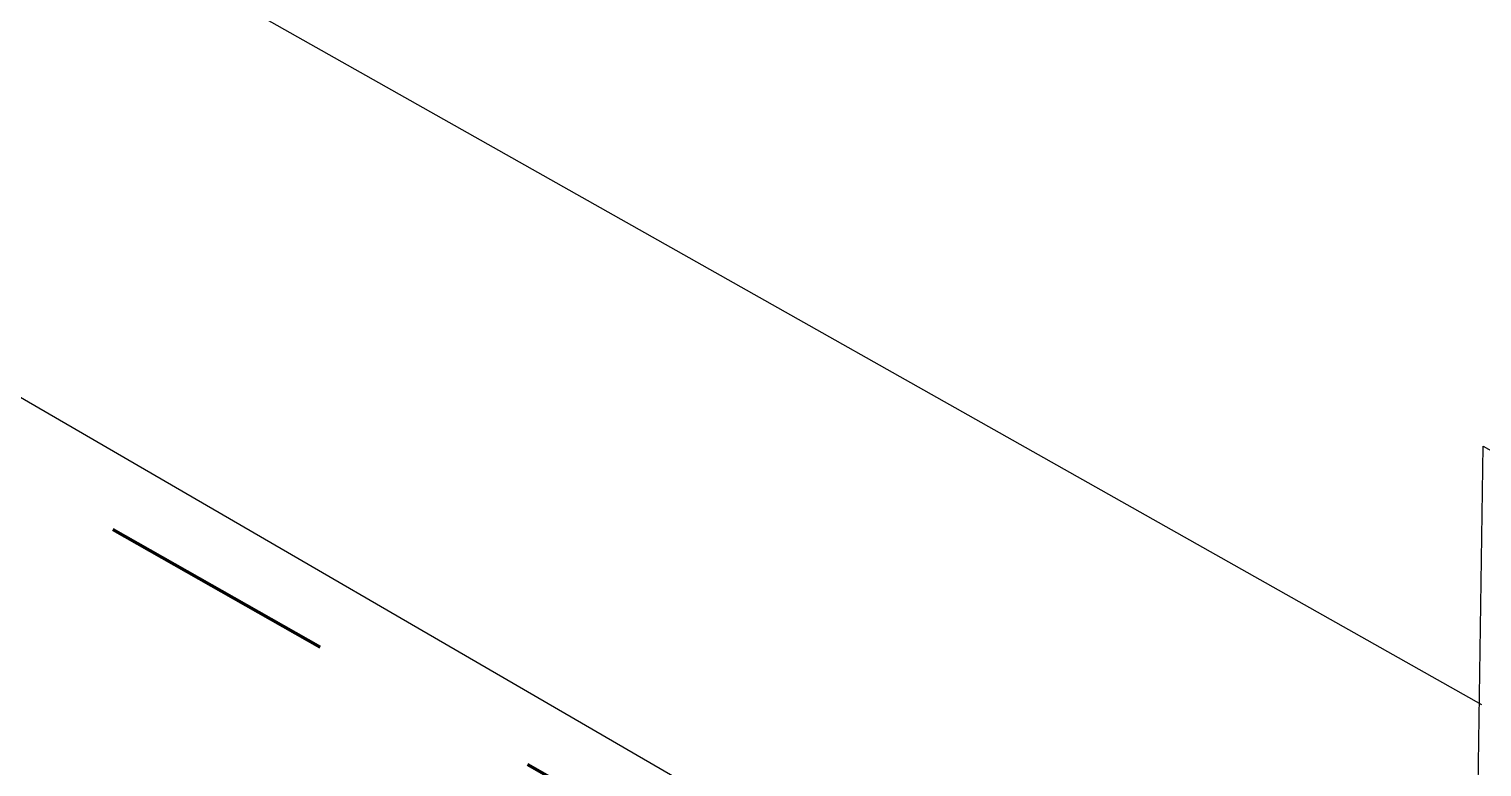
# Model space of a CAD drawing. Extents: x -1140 to 5605, y -816 to 2382.
# Drawn here: x -782 to -727.1, y 1147.6 to 1175.4 of the extents above; entities that cross this region are included whole.
import ezdxf

# ---------------------------------------------------------------- set-up
doc = ezdxf.new("R2010")
doc.units = 0
doc.header["$MEASUREMENT"] = 0
doc.linetypes.add('AI-Linetype-50', pattern=[18, 9, -9])
for name, color, linetype, lineweight in [('G-ANNO-TTLB', 7, 'Continuous', 0), ('TYVEK', 7, 'Continuous', 0), ('wall scratch', 7, 'Continuous', 0)]:
    doc.layers.add(name, color=color, linetype=linetype, lineweight=lineweight)

# ---------------------------------------------------------------- blocks, each defined once
blk = doc.blocks.new('Block_131')
at = {"layer": 'TYVEK', "color": 1, "lineweight": 25, "true_color": 0xff0000}
blk.add_lwpolyline([(-777.982, 1159.276)], dxfattribs=at)
blk = doc.blocks.new('Block_134')
at = {"layer": 'TYVEK', "color": 1, "lineweight": 25, "true_color": 0xff0000}
blk.add_lwpolyline([(-777.982, 1159.276)], dxfattribs=at)
blk = doc.blocks.new('Block_135')
at = {"layer": 'TYVEK', "color": 4, "lineweight": 25, "true_color": 0x00ffff}
blk.add_lwpolyline([(-757.428, 1172.51)], dxfattribs=at)
blk = doc.blocks.new('Block_137')
at = {"layer": 'TYVEK', "color": 4, "lineweight": 25, "true_color": 0x00ffff}
for points in [[(-757.428, 1172.51)], [(-777.743, 1160.899)]]:
    blk.add_lwpolyline(points, dxfattribs=at)
blk = doc.blocks.new('Block_143')
at = {"layer": 'TYVEK', "color": 1, "lineweight": 25, "true_color": 0xff0000}
blk.add_lwpolyline([(-777.982, 1159.276)], dxfattribs=at)
blk = doc.blocks.new('Block_151')
at = {"layer": 'TYVEK', "color": 1, "lineweight": 25, "true_color": 0xff0000}
blk.add_lwpolyline([(-777.982, 1159.276)], dxfattribs=at)
blk = doc.blocks.new('Block_152')
at = {"layer": 'TYVEK', "color": 4, "lineweight": 25, "true_color": 0x00ffff}
blk.add_open_spline([(-727.532, 1129.729), (-727.532, 1129.729), (-727.093, 1159.671), (-727.093, 1159.671), (-727.093, 1159.671), (-709.947, 1150.068), (-709.947, 1150.068), (-709.947, 1150.068), (-709.775, 1114.219), (-709.775, 1114.219), (-709.735, 1105.821), (-718.782, 1100.512), (-726.094, 1104.644), (-726.094, 1104.644), (-809.529, 1151.799), (-809.529, 1151.799), (-809.529, 1151.799), (-811.761, 1153.066), (-811.761, 1153.066), (-820.72, 1158.153), (-826.255, 1167.661), (-826.255, 1177.964), (-826.255, 1177.964), (-826.255, 1215.617), (-826.255, 1215.617), (-826.255, 1215.617), (-809.529, 1206.12), (-809.529, 1206.12)], degree=3, knots=[0, 0, 0, 0, 1, 1, 1, 2, 2, 2, 3, 3, 3, 4, 4, 4, 5, 5, 5, 6, 6, 6, 7, 7, 7, 8, 8, 8, 9, 9, 9, 9], dxfattribs=at)
blk = doc.blocks.new('Block_159')
at = {"layer": 'TYVEK', "color": 33, "lineweight": 25, "true_color": 0xcc9966}
blk.add_lwpolyline([(-727.532, 1150.051)], dxfattribs=at)
blk = doc.blocks.new('Block_160')
at = {"layer": 'TYVEK', "color": 1, "lineweight": 25, "true_color": 0xff0000}
blk.add_lwpolyline([(-781.787, 1156.917)], dxfattribs=at)
blk = doc.blocks.new('Block_162')
at = {"layer": 'TYVEK', "color": 1, "lineweight": 25, "true_color": 0xff0000}
blk.add_lwpolyline([(-777.861, 1158.933)], dxfattribs=at)

msp = doc.modelspace()

# ---------------------------------------------------------------- hatches: boundary and pattern name
at = {"layer": 'G-ANNO-TTLB', "true_color": 0xff00ff, "transparency": 33554687}
h = msp.add_hatch(color=6, dxfattribs=at)
edge = h.paths.add_edge_path()
edge.add_spline(control_points=[(1815.435, -731.698), (1815.435, -731.698), (-1114.083, -731.698), (-1114.083, -731.698), (-1114.083, -731.698), (-1114.083, 1725.302), (-1114.083, 1725.302), (-1114.083, 1725.302), (1815.435, 1725.302), (1815.435, 1725.302), (1815.435, 1725.302), (1815.435, -731.698), (1815.435, -731.698)], knot_values=[0, 0, 0, 0, 1, 1, 1, 2, 2, 2, 3, 3, 3, 4, 4, 4, 4], degree=3, periodic=0)
edge = h.paths.add_edge_path()
edge.add_spline(control_points=[(-1105.083, 1716.302), (-1105.083, 1716.302), (-1105.083, -722.698), (-1105.083, -722.698), (-1105.083, -722.698), (1806.435, -722.698), (1806.435, -722.698), (1806.435, -722.698), (1806.435, 1716.302), (1806.435, 1716.302), (1806.435, 1716.302), (-1105.083, 1716.302), (-1105.083, 1716.302)], knot_values=[0, 0, 0, 0, 1, 1, 1, 2, 2, 2, 3, 3, 3, 4, 4, 4, 4], degree=3, periodic=0)
edge.add_line((-1105.083, 1716.302), (-1105.083, 1716.302))

# ---------------------------------------------------------------- linework, layer by layer
at = {"layer": 'G-ANNO-TTLB'}
for points in [[(1815.435, -731.698), (1815.435, -731.698), (-1114.083, -731.698), (-1114.083, -731.698), (-1114.083, -731.698), (-1114.083, 1725.302), (-1114.083, 1725.302), (-1114.083, 1725.302), (1815.435, 1725.302), (1815.435, 1725.302), (1815.435, 1725.302), (1815.435, -731.698), (1815.435, -731.698)], [(-1105.083, 1716.302), (-1105.083, 1716.302), (-1105.083, -722.698), (-1105.083, -722.698), (-1105.083, -722.698), (1806.435, -722.698), (1806.435, -722.698), (1806.435, -722.698), (1806.435, 1716.302), (1806.435, 1716.302), (1806.435, 1716.302), (-1105.083, 1716.302), (-1105.083, 1716.302)]]:
    msp.add_open_spline(points, degree=3, knots=[0, 0, 0, 0, 1, 1, 1, 2, 2, 2, 3, 3, 3, 4, 4, 4, 4], dxfattribs=at)
at = {"layer": 'TYVEK', "color": 4, "lineweight": 25, "true_color": 0x00ffff}
for p, q in [((-727.143, 1149.904), (-793.039, 1187.056)), ((-727.532, 1129.729), (-809.756, 1177.404))]:
    msp.add_line(p, q, dxfattribs=at)
at = {"layer": 'TYVEK', "color": 18, "linetype": 'AI-Linetype-50', "lineweight": 70, "true_color": 0x000000}
msp.add_line((-810.162, 1174.276), (-728.869, 1128.207), dxfattribs=at)
at = {"layer": 'TYVEK', "color": 4, "lineweight": 25, "true_color": 0x00ffff}
msp.add_lwpolyline([(-730.516, 1151.401)], dxfattribs=at)
at = {"layer": 'wall scratch', "color": 33, "lineweight": 25, "true_color": 0xcc9966}
msp.add_lwpolyline([(-727.168, 1150.051)], dxfattribs=at)

# ---------------------------------------------------------------- block references
at = {"layer": 'TYVEK'}
for name in ['Block_152', 'Block_159', 'Block_137', 'Block_135', 'Block_131', 'Block_134', 'Block_143', 'Block_151', 'Block_162', 'Block_160']:
    msp.add_blockref(name, (0, 0), dxfattribs=at)

doc.saveas('drawing.dxf')
